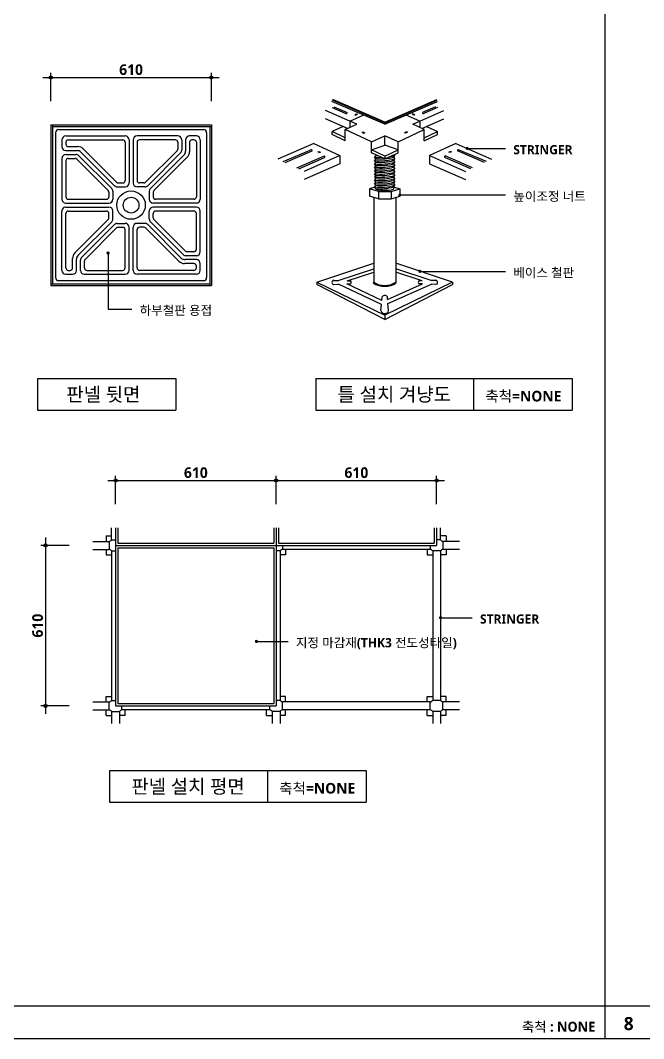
# Model space of a CAD drawing. Header units: millimetres. Extents: x 200 to 163856, y 0 to 163394.
# Drawn here: x 28944 to 30839, y 200 to 3297 of the extents above; entities that cross this region are included whole.
import ezdxf
from ezdxf.enums import TextEntityAlignment as Align

# ---------------------------------------------------------------- set-up
doc = ezdxf.new("R2010")
doc.units = ezdxf.units.MM
doc.header["$LTSCALE"] = 10
doc.layers.get('DEFPOINTS').update_dxf_attribs({"color": 181})
for name, color, linetype in [('A-ANNO-GRA1', 7, 'Continuous'), ('A-ANNO-TEXT1', 7, 'Continuous'), ('DIME', 7, 'Continuous'), ('FIN', 6, 'Continuous'), ('SEC2', 2, 'Continuous')]:
    doc.layers.add(name, color=color, linetype=linetype)
doc.styles.add('2020음성 1차', font='')
doc.styles.get('2020음성 1차').set_extended_font_data('NanumGothic', bold=True)

msp = doc.modelspace()

# ---------------------------------------------------------------- linework, layer by layer
at = {"layer": 'A-ANNO-GRA1'}
for p, q in [((30721.22405, 5740), (30721.22405, 200)), ((25400, 300), (32494.9654, 300))]:
    msp.add_line(p, q, dxfattribs=at)
at = {"layer": 'A-ANNO-TEXT1'}
for p, q in [((28996.58123, 2207.74291), (29416.58123, 2207.74291)), ((28996.58123, 2207.74291), (28996.58123, 2111.74291)), ((29416.58123, 2207.74291), (29416.58123, 2111.74291)), ((29841.79963, 2207.74291), (30621.79963, 2207.74291)), ((29841.79963, 2207.74291), (29841.79963, 2111.74291)), ((30321.79963, 2207.74291), (30321.79963, 2111.74291)), ((30621.79963, 2207.74291), (30621.79963, 2111.74291)), ((28996.58123, 2111.74291), (29416.58123, 2111.74291)), ((29841.79963, 2111.74291), (30621.79963, 2111.74291)), ((30252.08143, 1480.0616), (30262.70811, 1480.0616)), ((29215.08768, 1015.27625), (29995.08768, 1015.27625)), ((29215.08768, 1015.27625), (29215.08768, 919.27625)), ((29695.08768, 1015.27625), (29695.08768, 919.27625)), ((29995.08768, 1015.27625), (29995.08768, 919.27625)), ((29215.08768, 919.27625), (29995.08768, 919.27625))]:
    msp.add_line(p, q, dxfattribs=at)
at = {"layer": 'DEFPOINTS'}
msp.add_lwpolyline([(25400, 200), (32494.9654, 200), (32494.9654, 5740), (25400, 5740)], close=True, dxfattribs=at)
at = {"layer": 'DIME'}
for p, q in [((29036.61779, 3050.82508), (29036.61779, 3137.22508)), ((29524.61778, 3050.82508), (29524.61778, 3137.22508)), ((29012.61779, 3122.82508), (29548.61778, 3122.82508)), ((30302.27676, 2907.35166), (30418.56866, 2907.35166)), ((30097.98044, 2765.65872), (30418.56866, 2765.65872)), ((29210.6285, 2589.03829), (29210.6285, 2418.82508)), ((30158.82437, 2533.42448), (30418.56866, 2533.42448)), ((29210.6285, 2418.82508), (29282.6285, 2418.82508)), ((29209.51544, 1897.30149), (30233.51543, 1897.30149)), ((29233.51544, 1825.30149), (29233.51544, 1911.70149)), ((29721.51544, 1825.30149), (29721.51544, 1911.70149)), ((30209.51543, 1825.30149), (30209.51543, 1911.70149)), ((29020.28869, 1723.91766), (29020.28869, 1187.91766)), ((29092.28869, 1699.91766), (29005.88869, 1699.91766)), ((30221.43047, 1480.0616), (30317.43047, 1480.0616)), ((29661.7584, 1408.0616), (29757.7584, 1408.0616)), ((29092.28869, 1211.91766), (29005.88869, 1211.91766))]:
    msp.add_line(p, q, dxfattribs=at)
at = {"layer": 'DIME', "const_width": 4.8}
for points in [[(30299.87676, 2907.35166, 1), (30304.67676, 2907.35166, 1)], [(30095.58044, 2765.65872, 1), (30100.38044, 2765.65872, 1)], [(29208.2285, 2589.03829, 1), (29213.0285, 2589.03829, 1)], [(30156.42437, 2533.42448, 1), (30161.22437, 2533.42448, 1)], [(30219.03047, 1480.0616, 1), (30223.83047, 1480.0616, 1)], [(29659.3584, 1408.0616, 1), (29664.1584, 1408.0616, 1)]]:
    msp.add_lwpolyline(points, format="xyb", close=True, dxfattribs=at)
at = {"layer": 'DIME'}
for centre in [(29036.61779, 3122.82508), (29524.61778, 3122.82508), (29233.51544, 1897.30149), (29721.51544, 1897.30149), (30209.51543, 1897.30149), (29020.28869, 1699.91766), (29020.28869, 1211.91766)]:
    msp.add_circle(centre, 4.8, dxfattribs=at)
at = {"layer": 'FIN'}
for p, q in [((30051.80256, 2981.0873), (29891.39983, 3050.21968)), ((30051.80256, 2984.97171), (29892.752, 3053.55609)), ((30051.80256, 2987.56132), (29893.65345, 3055.78037)), ((30051.80256, 2987.56132), (30209.95168, 3055.78037)), ((30051.80256, 2984.97171), (30210.85312, 3053.55609)), ((30051.80256, 2981.0873), (30212.20529, 3050.21968)), ((29945.65863, 2989.77854), (29871.74733, 3022.22769)), ((29891.64515, 3031.50635), (29931.26007, 3014.11428)), ((29897.43546, 3034.20646), (29937.05038, 3016.81439)), ((29945.65863, 2989.77854), (29986.35643, 3008.75655)), ((29960.37093, 3009.52907), (29966.00099, 3012.15445)), ((29960.37093, 3009.52907), (29962.99567, 3008.37674)), ((29962.99567, 3008.37674), (29968.62572, 3011.00212)), ((29966.00099, 3012.15445), (29968.62572, 3011.00212)), ((30157.94649, 2989.77854), (30117.2487, 3008.75655)), ((30137.60414, 3012.15445), (30134.9794, 3011.00212)), ((30140.60946, 3008.37674), (30134.9794, 3011.00212)), ((30143.2342, 3009.52907), (30137.60414, 3012.15445)), ((30143.2342, 3009.52907), (30140.60946, 3008.37674)), ((30157.94649, 2989.77854), (30231.85779, 3022.22769)), ((30206.16967, 3034.20646), (30166.55475, 3016.81439)), ((30211.95998, 3031.50635), (30172.34506, 3014.11428)), ((29041.41778, 2978.82508), (29041.41778, 2495.62508)), ((29041.41778, 2974.02508), (29524.61778, 2974.02508)), ((29519.81778, 2974.02508), (29519.81778, 2490.82508)), ((29938.94298, 2967.8192), (29871.74733, 2997.31999)), ((29924.8624, 2974.00097), (29891.42301, 2958.40767)), ((29931.79855, 2964.48765), (29966.45486, 2980.64841)), ((29966.45486, 2980.64841), (29945.65863, 2989.77854)), ((29945.65863, 2989.77854), (29945.65863, 2970.95082)), ((30051.80256, 2981.0873), (30051.80256, 2987.56132)), ((30137.15026, 2980.64841), (30157.94649, 2989.77854)), ((30171.80657, 2964.48765), (30137.15026, 2980.64841)), ((30157.94649, 2989.77854), (30157.94649, 2970.95082)), ((30164.66215, 2967.8192), (30231.85779, 2997.31999)), ((30178.74272, 2974.00097), (30212.18211, 2958.40767)), ((29051.01778, 2954.82508), (29051.01778, 2514.82508)), ((29060.61778, 2964.42508), (29500.61778, 2964.42508)), ((29082.21778, 2945.22508), (29262.61778, 2945.22508)), ((29422.47698, 2945.22508), (29298.61778, 2945.22508)), ((29479.01778, 2945.22508), (29458.47698, 2945.22508)), ((29510.21778, 2954.82508), (29510.21778, 2514.82508)), ((29891.42301, 2949.24284), (29891.42301, 2958.40767)), ((29931.79855, 2939.57994), (29891.42301, 2958.40767)), ((29931.79855, 2930.56091), (29891.42301, 2949.24284)), ((30011.42702, 2927.35568), (29931.79855, 2964.48765)), ((29931.79855, 2930.56091), (29931.79855, 2964.48765)), ((29983.03641, 2956.27421), (29985.66115, 2957.42655)), ((29983.03641, 2956.27421), (29988.66647, 2953.64883)), ((29985.66115, 2957.42655), (29991.29121, 2954.80116)), ((29988.66647, 2953.64883), (29991.29121, 2954.80116)), ((30011.42702, 2927.35568), (30051.80256, 2945.08168)), ((30051.80256, 2917.35133), (30051.80256, 2945.08168)), ((30092.1781, 2927.35568), (30051.80256, 2945.08168)), ((30092.1781, 2927.35568), (30171.80657, 2964.48765)), ((30117.94397, 2957.42655), (30112.31392, 2954.80116)), ((30114.93865, 2953.64883), (30112.31392, 2954.80116)), ((30120.56871, 2956.27421), (30114.93865, 2953.64883)), ((30120.56871, 2956.27421), (30117.94397, 2957.42655)), ((30171.80657, 2930.56091), (30171.80657, 2964.48765)), ((30171.80657, 2939.57994), (30212.18211, 2958.40767)), ((30171.80657, 2930.56091), (30212.18211, 2949.24284)), ((30212.18211, 2949.24284), (30212.18211, 2958.40767)), ((29070.21778, 2933.22508), (29070.21778, 2912.68427)), ((29082.21778, 2926.02508), (29082.21778, 2919.88427)), ((29089.41778, 2933.22508), (29255.41778, 2933.22508)), ((29089.41778, 2912.68427), (29118.27331, 2912.68427)), ((29262.61778, 2926.02508), (29262.61778, 2809.48093)), ((29274.61778, 2933.22508), (29274.61778, 2802.28093)), ((29286.61778, 2933.22508), (29286.61778, 2802.28093)), ((29298.61778, 2926.02508), (29298.61778, 2809.48093)), ((29415.27698, 2933.22508), (29305.81778, 2933.22508)), ((29422.47698, 2926.02508), (29422.47698, 2905.12246)), ((29434.47698, 2933.22508), (29434.47698, 2902.14012)), ((29446.47698, 2933.22508), (29446.47698, 2899.15778)), ((29458.47698, 2926.02508), (29458.47698, 2897.16955)), ((29471.81778, 2933.22508), (29465.67698, 2933.22508)), ((29479.01778, 2926.02508), (29479.01778, 2760.02508)), ((29491.01778, 2933.22508), (29491.01778, 2752.82508)), ((29836.02007, 2922.43819), (29727.07517, 2874.6083)), ((29836.02007, 2922.43819), (29915.64854, 2885.30622)), ((30011.42702, 2893.96838), (30011.42702, 2927.35568)), ((30011.42702, 2902.44798), (30051.80256, 2917.35133)), ((30092.1781, 2902.44798), (30051.80256, 2917.35133)), ((30092.1781, 2893.96838), (30092.1781, 2927.35568)), ((30267.58506, 2922.43819), (30187.95659, 2885.30622)), ((30267.58506, 2922.43819), (30376.52996, 2874.6083)), ((29082.21778, 2900.68427), (29116.28509, 2900.68427)), ((29082.21778, 2888.68427), (29113.30275, 2888.68427)), ((29121.78803, 2885.16955), (29221.64722, 2785.31036)), ((29128.16448, 2895.76367), (29230.1325, 2793.79564)), ((29135.24387, 2905.65484), (29236.50895, 2804.38976)), ((29420.36814, 2900.03129), (29324.72662, 2804.38976)), ((29430.96226, 2893.65484), (29331.10307, 2793.79564)), ((29441.55637, 2887.27839), (29339.58835, 2785.31036)), ((29451.44754, 2880.19899), (29350.18246, 2778.93391)), ((29742.70519, 2867.31978), (29825.35217, 2902.40828)), ((29748.55864, 2864.59023), (29831.10912, 2899.63776)), ((29784.69006, 2847.7416), (29868.58717, 2884.5748)), ((29915.64854, 2885.30622), (29806.70364, 2837.47633)), ((29848.48248, 2897.20123), (29851.10721, 2898.35357)), ((29848.48248, 2897.20123), (29854.11254, 2894.57585)), ((29851.10721, 2898.35357), (29856.73727, 2895.72818)), ((29854.11254, 2894.57585), (29856.73727, 2895.72818)), ((29915.64854, 2885.30622), (29915.64854, 2860.39852)), ((30051.80256, 2883.62025), (30011.42702, 2902.44798)), ((30051.80256, 2875.28645), (30011.42702, 2893.96838)), ((30025.06622, 2885.68345), (30020.89357, 2880.65507)), ((30025.06622, 2875.62669), (30020.89357, 2880.65507)), ((30051.80256, 2883.62025), (30092.1781, 2902.44798)), ((30051.80256, 2875.28645), (30092.1781, 2893.96838)), ((30051.80256, 2883.62025), (30051.80256, 2875.28645)), ((30051.80256, 2883.62025), (30051.80256, 2875.28645)), ((30078.5389, 2880.60114), (30082.71156, 2885.62953)), ((30078.5389, 2880.60114), (30082.71156, 2875.57276)), ((30080.33796, 2888.4899), (30082.71156, 2885.62953)), ((30187.95659, 2885.30622), (30296.90149, 2837.47633)), ((30187.95659, 2885.30622), (30187.95659, 2860.39852)), ((30318.91507, 2847.7416), (30235.01796, 2884.5748)), ((30252.49791, 2898.35357), (30246.86785, 2895.72818)), ((30249.49259, 2894.57585), (30246.86785, 2895.72818)), ((30255.12265, 2897.20123), (30249.49259, 2894.57585)), ((30255.12265, 2897.20123), (30252.49791, 2898.35357)), ((30355.04648, 2864.59023), (30272.49601, 2899.63776)), ((30360.89993, 2867.31978), (30278.25296, 2902.40828)), ((29070.21778, 2876.68427), (29070.21778, 2752.82508)), ((29082.21778, 2869.48427), (29082.21778, 2760.02508)), ((29089.41778, 2876.68427), (29110.32041, 2876.68427)), ((29115.41158, 2874.57544), (29211.05311, 2778.93391)), ((29790.48037, 2845.04149), (29866.65599, 2878.48474)), ((29915.64854, 2860.39852), (29806.70364, 2812.56863)), ((30025.06622, 2875.62669), (30020.89357, 2870.5983)), ((30025.06622, 2865.56992), (30020.89357, 2870.5983)), ((30025.06622, 2865.56992), (30020.89357, 2860.54154)), ((30025.06622, 2855.51315), (30020.89357, 2860.54154)), ((30025.06622, 2855.51315), (30020.89357, 2850.48477)), ((30025.06622, 2845.45639), (30020.89357, 2850.48477)), ((30078.5389, 2870.54438), (30082.71156, 2875.57276)), ((30078.5389, 2870.54438), (30082.71156, 2865.51599)), ((30078.5389, 2860.48761), (30082.71156, 2865.51599)), ((30078.5389, 2860.48761), (30082.71156, 2855.45923)), ((30078.5389, 2850.43085), (30082.71156, 2855.45923)), ((30078.5389, 2850.43085), (30082.71156, 2845.40246)), ((30187.95659, 2860.39852), (30296.90149, 2812.56863)), ((30313.12476, 2845.04149), (30236.94913, 2878.48474)), ((30025.06622, 2845.45639), (30020.89357, 2840.42801)), ((30025.06622, 2835.39962), (30020.89357, 2840.42801)), ((30025.06622, 2835.39962), (30020.89357, 2830.37124)), ((30025.06622, 2825.34286), (30020.89357, 2830.37124)), ((30025.06622, 2825.34286), (30020.89357, 2820.31447)), ((30025.06622, 2815.28609), (30020.89357, 2820.31447)), ((30078.5389, 2840.37408), (30082.71156, 2845.40246)), ((30078.5389, 2840.37408), (30082.71156, 2835.3457)), ((30078.5389, 2830.31731), (30082.71156, 2835.3457)), ((30078.5389, 2830.31731), (30082.71156, 2825.28893)), ((30078.5389, 2820.26055), (30082.71156, 2825.28893)), ((30078.5389, 2820.26055), (30082.71156, 2815.23216)), ((29238.61778, 2790.28093), (29262.61778, 2790.28093)), ((29241.60012, 2802.28093), (29255.41778, 2802.28093)), ((29322.61778, 2790.28093), (29298.61778, 2790.28093)), ((29319.63545, 2802.28093), (29305.81778, 2802.28093)), ((30021.79589, 2789.05681), (30005.62468, 2784.16324)), ((30025.06622, 2815.28609), (30020.89357, 2810.25771)), ((30025.06622, 2805.22932), (30020.89357, 2810.25771)), ((30025.06622, 2805.22932), (30020.89357, 2800.20094)), ((30025.06622, 2795.17256), (30020.89357, 2800.20094)), ((30025.06622, 2795.17256), (30020.89357, 2790.14418)), ((30025.06622, 2785.11579), (30020.89357, 2790.14418)), ((30078.45444, 2789.98847), (30082.71156, 2795.11863)), ((30078.45444, 2789.98847), (30078.45444, 2783.06507)), ((30078.50985, 2790.05523), (30097.98044, 2784.16324)), ((30078.5389, 2810.20378), (30082.71156, 2815.23216)), ((30078.5389, 2810.20378), (30082.71156, 2805.1754)), ((30078.5389, 2800.14702), (30082.71156, 2805.1754)), ((30078.5389, 2800.14702), (30082.71156, 2795.11863)), ((29213.16194, 2773.84274), (29213.16194, 2760.02508)), ((29225.16194, 2776.82508), (29225.16194, 2752.82508)), ((29336.07363, 2776.82508), (29336.07363, 2752.82508)), ((29348.07363, 2773.84274), (29348.07363, 2760.02508)), ((30005.62468, 2784.16324), (30005.62468, 2761.96644)), ((30032.46591, 2776.04082), (30005.62468, 2784.16324)), ((30032.46591, 2753.84402), (30005.62468, 2761.96644)), ((30018.20256, 2758.16025), (30018.20256, 2500.52976)), ((30025.15068, 2785.11815), (30025.15068, 2783.06507)), ((30032.46591, 2776.04082), (30032.46591, 2753.84402)), ((30032.46591, 2776.04082), (30071.13922, 2776.04082)), ((30071.13922, 2776.04082), (30097.98044, 2784.16324)), ((30071.13922, 2776.04082), (30071.13922, 2753.84402)), ((30071.13922, 2753.84402), (30097.98044, 2761.96644)), ((30085.40256, 2758.16025), (30085.40256, 2500.52976)), ((30097.98044, 2784.16324), (30097.98044, 2761.96644)), ((29082.21778, 2740.82508), (29213.16194, 2740.82508)), ((29082.21778, 2728.82508), (29213.16194, 2728.82508)), ((29089.41778, 2752.82508), (29205.96194, 2752.82508)), ((29479.01778, 2740.82508), (29348.07363, 2740.82508)), ((29479.01778, 2728.82508), (29348.07363, 2728.82508)), ((29471.81778, 2752.82508), (29355.27363, 2752.82508)), ((30032.46591, 2753.84402), (30071.13922, 2753.84402)), ((29070.21778, 2536.42508), (29070.21778, 2716.82508)), ((29082.21778, 2543.62508), (29082.21778, 2709.62508)), ((29089.41778, 2716.82508), (29205.96194, 2716.82508)), ((29213.16194, 2695.80742), (29213.16194, 2709.62508)), ((29225.16194, 2692.82508), (29225.16194, 2716.82508)), ((29336.07363, 2692.82508), (29336.07363, 2716.82508)), ((29348.07363, 2695.80742), (29348.07363, 2709.62508)), ((29471.81778, 2716.82508), (29355.27363, 2716.82508)), ((29479.01778, 2600.16589), (29479.01778, 2709.62508)), ((29491.01778, 2592.96589), (29491.01778, 2716.82508)), ((29109.78803, 2589.45117), (29211.05311, 2690.71625)), ((29119.6792, 2582.37178), (29221.64722, 2684.3398)), ((29130.27331, 2575.99533), (29230.1325, 2675.85452)), ((29140.86742, 2569.61888), (29236.50895, 2665.26041)), ((29238.61778, 2679.36924), (29262.61778, 2679.36924)), ((29241.60012, 2667.36924), (29255.41778, 2667.36924)), ((29274.61778, 2536.42508), (29274.61778, 2667.36924)), ((29286.61778, 2536.42508), (29286.61778, 2667.36924)), ((29322.61778, 2679.36924), (29298.61778, 2679.36924)), ((29319.63545, 2667.36924), (29305.81778, 2667.36924)), ((29425.99169, 2563.99533), (29324.72662, 2665.26041)), ((29433.07109, 2573.8865), (29331.10307, 2675.85452)), ((29439.44754, 2584.48061), (29339.58835, 2684.3398)), ((29445.82399, 2595.07472), (29350.18246, 2690.71625)), ((29262.61778, 2543.62508), (29262.61778, 2660.16924)), ((29298.61778, 2543.62508), (29298.61778, 2660.16924)), ((29102.75859, 2543.62508), (29102.75859, 2572.48061)), ((29114.75859, 2536.42508), (29114.75859, 2570.49238)), ((29479.01778, 2580.96589), (29447.93282, 2580.96589)), ((29471.81778, 2592.96589), (29450.91516, 2592.96589)), ((29126.75859, 2536.42508), (29126.75859, 2567.51005)), ((29138.75859, 2543.62508), (29138.75859, 2564.52771)), ((29471.81778, 2556.96589), (29442.96226, 2556.96589)), ((29479.01778, 2568.96589), (29444.95048, 2568.96589)), ((29479.01778, 2543.62508), (29479.01778, 2549.76589)), ((29491.01778, 2536.42508), (29491.01778, 2556.96589)), ((29845.67099, 2500.52976), (30018.20256, 2557.79331)), ((29910.43698, 2505.26653), (30018.20256, 2541.03414)), ((30257.93413, 2500.52976), (30085.40256, 2557.79331)), ((30193.16815, 2505.26653), (30085.40256, 2541.03414)), ((29082.21778, 2524.42508), (29102.75859, 2524.42508)), ((29089.41778, 2536.42508), (29095.55859, 2536.42508)), ((29138.75859, 2524.42508), (29262.61778, 2524.42508)), ((29145.95859, 2536.42508), (29255.41778, 2536.42508)), ((29479.01778, 2524.42508), (29298.61778, 2524.42508)), ((29471.81778, 2536.42508), (29305.81778, 2536.42508)), ((29937.7051, 2504.36622), (30018.20256, 2531.08348)), ((30165.90002, 2504.36622), (30085.40256, 2531.08348)), ((29036.61779, 2495.62508), (29519.81778, 2495.62508)), ((29060.61778, 2505.22508), (29500.61778, 2505.22508)), ((29845.67099, 2500.52976), (30051.80256, 2400.19408)), ((29845.67099, 2500.52976), (29845.67099, 2493.90403)), ((30051.80256, 2386.7381), (29845.67099, 2493.90403)), ((29895.42955, 2505.98475), (29911.02008, 2505.46007)), ((29895.42955, 2493.72576), (29911.03377, 2494.2509)), ((30041.79123, 2432.09744), (29911.03377, 2494.2509)), ((29936.6984, 2495.11462), (29947.88745, 2495.49117)), ((30042.87213, 2444.86404), (29936.6984, 2495.11462)), ((29938.2407, 2504.54399), (29947.88745, 2504.21934)), ((30016.86048, 2498.54008), (30018.20256, 2500.52976)), ((30257.93413, 2500.52976), (30051.80256, 2400.19408)), ((30051.80256, 2386.7381), (30257.93413, 2493.90403)), ((30060.44571, 2448.25724), (30166.92915, 2495.31031)), ((30061.51636, 2435.61158), (30193.54829, 2494.21803)), ((30086.74465, 2498.54008), (30085.40256, 2500.52976)), ((30165.36442, 2504.54399), (30155.71767, 2504.21934)), ((30166.51605, 2495.12776), (30155.71767, 2495.49117)), ((30208.17557, 2505.98475), (30192.58505, 2505.46007)), ((30208.17557, 2493.72576), (30193.54829, 2494.21803)), ((30257.93413, 2500.52976), (30257.93413, 2493.90403)), ((30042.87213, 2444.86404), (30043.84799, 2456.39005)), ((30060.44571, 2448.25724), (30059.75714, 2456.39005)), ((30040.25515, 2413.95452), (30041.79123, 2432.09744)), ((30063.34998, 2413.95452), (30061.51636, 2435.61158)), ((30051.80256, 2400.19408), (30051.80256, 2386.7381)), ((29221.51544, 1716.71766), (29221.51544, 1753.30149)), ((29233.51544, 1753.30149), (29233.51544, 1211.91766)), ((29240.71544, 1753.30149), (29240.71544, 1707.11766)), ((29714.31544, 1753.30149), (29714.31544, 1707.11766)), ((29721.51544, 1753.30149), (29721.51544, 1211.91766)), ((29728.71544, 1753.30149), (29728.71544, 1707.11766)), ((30202.31543, 1753.30149), (30202.31543, 1707.11766)), ((30209.51543, 1753.30149), (30209.51543, 1699.91766)), ((30221.51543, 1716.71766), (30221.51543, 1753.30149)), ((29164.28869, 1711.91766), (29214.33973, 1711.91766)), ((29204.71544, 1728.71766), (29221.51544, 1728.71766)), ((29204.71544, 1728.71766), (29204.71544, 1711.91766)), ((29214.33973, 1711.91766), (29214.33973, 1687.91766)), ((29221.51544, 1716.71766), (29233.51544, 1716.71766)), ((29240.71544, 1707.11766), (29714.31544, 1707.11766)), ((29728.71544, 1707.11766), (30202.31543, 1707.11766)), ((30221.51543, 1716.71766), (30209.51543, 1716.71766)), ((30238.31543, 1728.71766), (30221.51543, 1728.71766)), ((30278.74218, 1711.91766), (30228.69114, 1711.91766)), ((30228.69114, 1711.91766), (30228.69114, 1687.91766)), ((30238.31543, 1728.71766), (30238.31543, 1711.91766)), ((29164.28869, 1687.91766), (29214.33973, 1687.91766)), ((29204.71544, 1687.91766), (29204.71544, 1671.11766)), ((29221.51544, 1683.11766), (29221.51544, 1228.71766)), ((29221.51544, 1683.11766), (29233.51544, 1683.11766)), ((29233.51544, 1699.91766), (30209.51543, 1699.91766)), ((29240.71544, 1692.71766), (29240.71544, 1219.11766)), ((29240.71544, 1692.71766), (29714.31544, 1692.71766)), ((29714.31544, 1692.71766), (29714.31544, 1219.11766)), ((29733.51544, 1683.11766), (29721.51544, 1683.11766)), ((29733.51544, 1683.11766), (29733.51544, 1228.71766)), ((29740.69114, 1699.91766), (29740.69114, 1687.91766)), ((30190.33973, 1687.91766), (29740.69114, 1687.91766)), ((29750.31544, 1687.91766), (29750.31544, 1671.11766)), ((30180.71543, 1687.91766), (30180.71543, 1671.11766)), ((30190.33973, 1699.91766), (30190.33973, 1687.91766)), ((30197.51543, 1683.11766), (30197.51543, 1228.71766)), ((30221.51543, 1683.11766), (30197.51543, 1683.11766)), ((30221.51543, 1683.11766), (30221.51543, 1228.71766)), ((30278.74218, 1687.91766), (30228.69114, 1687.91766)), ((30238.31543, 1687.91766), (30238.31543, 1671.11766)), ((29204.71544, 1671.11766), (29221.51544, 1671.11766)), ((29750.31544, 1671.11766), (29733.51544, 1671.11766)), ((30180.71543, 1671.11766), (30197.51543, 1671.11766)), ((30238.31543, 1671.11766), (30221.51543, 1671.11766)), ((29204.71544, 1223.91766), (29204.71544, 1240.71766)), ((29204.71544, 1240.71766), (29221.51544, 1240.71766)), ((29750.31544, 1240.71766), (29733.51544, 1240.71766)), ((29750.31544, 1223.91766), (29750.31544, 1240.71766)), ((30180.71543, 1240.71766), (30197.51543, 1240.71766)), ((30180.71543, 1223.91766), (30180.71543, 1240.71766)), ((30238.31543, 1240.71766), (30221.51543, 1240.71766)), ((30238.31543, 1223.91766), (30238.31543, 1240.71766)), ((29164.28869, 1223.91766), (29214.33973, 1223.91766)), ((29214.33973, 1199.91766), (29214.33973, 1223.91766)), ((29221.51544, 1228.71766), (29233.51544, 1228.71766)), ((29233.51544, 1211.91766), (29721.51544, 1211.91766)), ((29240.71544, 1219.11766), (29714.31544, 1219.11766)), ((29252.69115, 1199.91766), (29252.69115, 1211.91766)), ((29702.33973, 1199.91766), (29702.33973, 1211.91766)), ((29733.51544, 1228.71766), (29721.51544, 1228.71766)), ((30190.33973, 1223.91766), (29740.69114, 1223.91766)), ((29740.69114, 1199.91766), (29740.69114, 1223.91766)), ((30190.33973, 1199.91766), (30190.33973, 1223.91766)), ((30221.51543, 1228.71766), (30197.51543, 1228.71766)), ((30228.69114, 1199.91766), (30228.69114, 1223.91766)), ((30278.74218, 1223.91766), (30228.69114, 1223.91766)), ((29164.28869, 1199.91766), (29214.33973, 1199.91766)), ((29204.71544, 1183.11766), (29204.71544, 1199.91766)), ((29204.71544, 1183.11766), (29221.51544, 1183.11766)), ((29221.51544, 1195.11766), (29245.51544, 1195.11766)), ((29221.51544, 1195.11766), (29221.51544, 1158.53384)), ((29245.51544, 1195.11766), (29245.51544, 1158.53384)), ((29262.31544, 1183.11766), (29245.51544, 1183.11766)), ((29702.33973, 1199.91766), (29252.69115, 1199.91766)), ((29262.31544, 1183.11766), (29262.31544, 1199.91766)), ((29692.71544, 1183.11766), (29692.71544, 1199.91766)), ((29692.71544, 1183.11766), (29709.51544, 1183.11766)), ((29709.51544, 1195.11766), (29709.51544, 1158.53384)), ((29733.51544, 1195.11766), (29709.51544, 1195.11766)), ((29733.51544, 1195.11766), (29733.51544, 1158.53384)), ((29750.31544, 1183.11766), (29733.51544, 1183.11766)), ((30190.33973, 1199.91766), (29740.69114, 1199.91766)), ((29750.31544, 1183.11766), (29750.31544, 1199.91766)), ((30180.71543, 1183.11766), (30180.71543, 1199.91766)), ((30180.71543, 1183.11766), (30197.51543, 1183.11766)), ((30197.51543, 1195.11766), (30197.51543, 1158.53384)), ((30221.51543, 1195.11766), (30197.51543, 1195.11766)), ((30221.51543, 1195.11766), (30221.51543, 1158.53384)), ((30238.31543, 1183.11766), (30221.51543, 1183.11766)), ((30278.74218, 1199.91766), (30228.69114, 1199.91766)), ((30238.31543, 1183.11766), (30238.31543, 1199.91766))]:
    msp.add_line(p, q, dxfattribs=at)
for radius in [43.2, 24]:
    msp.add_circle((29280.61778, 2734.82508), radius, dxfattribs=at)
for centre, radius, start, end in [((29933.66066, 3016.52491), 3.40205, 225.11948325, 4.8812301), ((30169.94446, 3016.52491), 3.40205, 175.1187699, 314.88051675), ((29060.61778, 2954.82508), 9.6, 90, 180), ((29082.21778, 2933.22508), 12, 90, 180), ((29262.61778, 2933.22508), 12, 0, 90), ((29298.61778, 2933.22508), 12, 90, 180), ((29422.47698, 2933.22508), 12, 0, 90), ((29458.47698, 2933.22508), 12, 90, 180), ((29479.01778, 2933.22508), 12, 0, 90), ((29500.61778, 2954.82508), 9.6, 0, 90), ((29082.21778, 2912.68427), 12, 180, 270), ((29089.41778, 2926.02508), 7.2, 90, 180), ((29089.41778, 2919.88427), 7.2, 180, 270), ((29118.27331, 2888.68427), 24, 45, 90), ((29255.41778, 2926.02508), 7.2, 0, 90), ((29305.81778, 2926.02508), 7.2, 90, 180), ((29415.27698, 2926.02508), 7.2, 0, 90), ((29465.67698, 2926.02508), 7.2, 90, 180), ((29471.81778, 2926.02508), 7.2, 0, 90), ((29082.21778, 2876.68427), 12, 90, 180), ((29113.30275, 2876.68427), 12, 45, 90), ((29116.28509, 2883.88427), 16.8, 45, 90), ((29415.27698, 2905.12246), 7.2, 315, 0), ((29422.47698, 2902.14012), 12, 315, 0), ((29429.67698, 2899.15778), 16.8, 315, 0), ((29434.47698, 2897.16955), 24, 315, 0), ((29827.72319, 2899.96856), 3.40205, 354.42001617, 134.18176302), ((29866.50611, 2881.88349), 3.40205, 272.52514556, 52.28689241), ((30039.01238, 3040.65872), 161.07039, 263.54112371, 271.21475439), ((30038.73154, 3029.94396), 144.91664, 264.55555269, 266.62823009), ((30038.73154, 3019.8872), 144.91664, 275.4702078, 285.87418311), ((30039.01238, 3040.65872), 161.07039, 279.6574337, 285.74192685), ((30237.09902, 2881.88349), 3.40205, 127.71310759, 267.47485444), ((30275.88194, 2899.96856), 3.40205, 45.81823698, 185.57998383), ((29089.41778, 2869.48427), 7.2, 90, 180), ((29110.32041, 2869.48427), 7.2, 45, 90), ((30039.01238, 3030.60196), 161.07039, 263.54112371, 285.74192685), ((30039.01238, 3020.54519), 161.07039, 263.54112371, 285.74192685), ((30039.01238, 3010.48842), 161.07039, 263.54112371, 285.74192685), ((30038.64708, 2989.71454), 144.91664, 264.55555269, 285.87418311), ((30038.73154, 3019.8872), 144.91664, 264.55555269, 274.97716506), ((30038.73154, 2999.77366), 144.91664, 264.55555269, 285.87418311), ((30038.816, 3009.83279), 144.91664, 264.55555269, 285.87418311), ((30038.92793, 3000.4293), 161.07039, 263.54112371, 285.74192685), ((30038.92793, 2990.37253), 161.07039, 263.54112371, 285.74192685), ((30038.92793, 2980.31577), 161.07039, 263.54112371, 285.74192685), ((30038.64708, 2969.60101), 144.91664, 264.55555269, 285.87418311), ((30038.73154, 2979.66013), 144.91664, 264.55555269, 285.87418311), ((30038.73154, 2959.5466), 144.91664, 264.55555269, 285.87418311), ((29238.61778, 2802.28093), 12, 225, 270), ((29241.60012, 2809.48093), 7.2, 225, 270), ((29255.41778, 2809.48093), 7.2, 270, 0), ((29262.61778, 2802.28093), 12, 270, 0), ((29298.61778, 2802.28093), 12, 180, 270), ((29305.81778, 2809.48093), 7.2, 180, 270), ((29319.63545, 2809.48093), 7.2, 270, 315), ((29322.61778, 2802.28093), 12, 270, 315), ((30039.01238, 2970.26136), 161.07039, 263.54112371, 285.74192685), ((30039.01238, 2960.20459), 161.07039, 263.54112371, 285.74192685), ((30039.01238, 2950.14783), 161.07039, 263.54112371, 285.74192685), ((30038.73154, 2939.43307), 144.91664, 264.55555269, 285.87418311), ((30038.816, 2949.49219), 144.91664, 264.55555269, 285.87418311), ((30038.816, 2929.37866), 144.91664, 264.55555269, 285.87418311), ((29089.41778, 2760.02508), 7.2, 180, 270), ((29205.96194, 2760.02508), 7.2, 270, 0), ((29205.96194, 2773.84274), 7.2, 0, 45), ((29213.16194, 2776.82508), 12, 0, 45), ((29348.07363, 2776.82508), 12, 135, 180), ((29355.27363, 2773.84274), 7.2, 135, 180), ((29355.27363, 2760.02508), 7.2, 180, 270), ((29471.81778, 2760.02508), 7.2, 270, 0), ((30051.80256, 2889.49737), 109.71853, 255.94156283, 284.05843717), ((29082.21778, 2752.82508), 12, 180, 270), ((29082.21778, 2716.82508), 12, 90, 180), ((29213.16194, 2752.82508), 12, 270, 0), ((29213.16194, 2716.82508), 12, 0, 90), ((29348.07363, 2752.82508), 12, 180, 270), ((29348.07363, 2716.82508), 12, 90, 180), ((29479.01778, 2752.82508), 12, 270, 0), ((29479.01778, 2716.82508), 12, 0, 90), ((29089.41778, 2709.62508), 7.2, 90, 180), ((29205.96194, 2709.62508), 7.2, 0, 90), ((29205.96194, 2695.80742), 7.2, 315, 0), ((29355.27363, 2709.62508), 7.2, 90, 180), ((29355.27363, 2695.80742), 7.2, 180, 225), ((29471.81778, 2709.62508), 7.2, 0, 90), ((29213.16194, 2692.82508), 12, 315, 0), ((29238.61778, 2667.36924), 12, 90, 135), ((29241.60012, 2660.16924), 7.2, 90, 135), ((29255.41778, 2660.16924), 7.2, 0, 90), ((29262.61778, 2667.36924), 12, 0, 90), ((29298.61778, 2667.36924), 12, 90, 180), ((29305.81778, 2660.16924), 7.2, 90, 180), ((29319.63545, 2660.16924), 7.2, 45, 90), ((29322.61778, 2667.36924), 12, 45, 90), ((29348.07363, 2692.82508), 12, 180, 225), ((29126.75859, 2572.48061), 24, 135, 180), ((29131.55859, 2570.49238), 16.8, 135, 180), ((29138.75859, 2567.51005), 12, 135, 180), ((29444.95048, 2585.76589), 16.8, 225, 270), ((29447.93282, 2592.96589), 12, 225, 270), ((29450.91516, 2600.16589), 7.2, 225, 270), ((29471.81778, 2600.16589), 7.2, 270, 0), ((29479.01778, 2592.96589), 12, 270, 0), ((29089.41778, 2543.62508), 7.2, 180, 270), ((29095.55859, 2543.62508), 7.2, 270, 0), ((29145.95859, 2564.52771), 7.2, 135, 180), ((29145.95859, 2543.62508), 7.2, 180, 270), ((29255.41778, 2543.62508), 7.2, 270, 0), ((29305.81778, 2543.62508), 7.2, 180, 270), ((29442.96226, 2580.96589), 24, 225, 270), ((29471.81778, 2549.76589), 7.2, 0, 90), ((29471.81778, 2543.62508), 7.2, 270, 0), ((29479.01778, 2556.96589), 12, 0, 90), ((29060.61778, 2514.82508), 9.6, 180, 270), ((29082.21778, 2536.42508), 12, 180, 270), ((29102.75859, 2536.42508), 12, 270, 0), ((29138.75859, 2536.42508), 12, 180, 270), ((29262.61778, 2536.42508), 12, 270, 0), ((29298.61778, 2536.42508), 12, 180, 270), ((29479.01778, 2536.42508), 12, 270, 0), ((29500.61778, 2514.82508), 9.6, 270, 0), ((29897.56707, 2499.85525), 6.37209, 98.52517559, 261.47482441), ((29944.51, 2499.85525), 5.51837, 307.73699731, 52.26300269), ((30051.80256, 2550.34262), 62.48561, 235.99936582, 304.00063418), ((30051.80256, 2550.34262), 60.08561, 235.99936582, 304.00063418), ((30159.09512, 2499.85525), 5.51837, 127.73699731, 232.26300269), ((30206.03805, 2499.85525), 6.37209, 278.52517559, 81.47482441), ((30051.80256, 2449.93015), 10.24722, 39.08002961, 140.91997039), ((30051.80256, 2416.93424), 11.92566, 194.46909025, 345.53090975), ((29210.14809, 1725.94753), 14.64264, 286.63431443, 320.92467287), ((30232.88278, 1725.94753), 14.64264, 219.07532713, 253.36568557), ((29210.14809, 1673.8878), 14.64264, 39.07532713, 73.36568557), ((29744.88278, 1673.8878), 14.64264, 106.63431443, 140.92467287), ((30186.14809, 1673.8878), 14.64264, 39.07532713, 73.36568557), ((30232.88278, 1673.8878), 14.64264, 106.63431443, 140.92467287), ((29210.14809, 1237.94753), 14.64264, 286.63431443, 320.92467287), ((29744.88278, 1237.94753), 14.64264, 219.07532713, 253.36568557), ((30186.14809, 1237.94753), 14.64264, 286.63431443, 320.92467287), ((30232.88278, 1237.94753), 14.64264, 219.07532713, 253.36568557), ((29210.14809, 1185.8878), 14.64264, 39.07532713, 73.36568557), ((29256.88278, 1185.8878), 14.64264, 106.63431443, 140.92467287), ((29698.14809, 1185.8878), 14.64264, 39.07532713, 73.36568557), ((29744.88278, 1185.8878), 14.64264, 106.63431443, 140.92467287), ((30186.14809, 1185.8878), 14.64264, 39.07532713, 73.36568557), ((30232.88278, 1185.8878), 14.64264, 106.63431443, 140.92467287)]:
    msp.add_arc(centre, radius, start, end, dxfattribs=at)
at = {"layer": 'SEC2'}
for p, q in [((29036.61779, 2978.82508), (29036.61779, 2490.82508)), ((29036.61779, 2978.82508), (29524.61778, 2978.82508)), ((29524.61778, 2978.82508), (29524.61778, 2490.82508)), ((29036.61779, 2490.82508), (29524.61778, 2490.82508))]:
    msp.add_line(p, q, dxfattribs=at)

# ---------------------------------------------------------------- texts
at = {"layer": 'A-ANNO-TEXT1', "style": '2020음성 1차'}
for s, height, p in [('610', 32.4, (29280.61778, 3146.82508)), ('판넬 뒷면', 42, (29196.33937, 2159.74291)), ('틀 설치 겨냥도', 42, (30080.5914, 2159.74291)), ('축척=NONE', 32.4, (30473.20901, 2154.22721)), ('610', 32.4, (29477.51544, 1921.30149)), ('610', 32.4, (29965.51544, 1921.30149)), ('판넬 설치 평면', 42, (29453.87945, 967.27625)), ('축척=NONE', 32.4, (29846.49706, 961.76055))]:
    msp.add_text(s, height=height, dxfattribs=at).set_placement(p, align=Align.MIDDLE)
for s, p in [('STRINGER', (30442.56866, 2889.35166)), ('높이조정 너트', (30442.56866, 2747.65872)), ('베이스 철판', (30442.56866, 2515.42448)), ('하부철판 용접', (29306.6285, 2400.82508)), ('STRINGER', (30341.43047, 1462.0616)), ('지정 마감재(THK3 전도성타일)', (29781.7584, 1390.0616))]:
    msp.add_text(s, height=28, dxfattribs=at).set_placement(p)
msp.add_text('610', height=32.4, rotation=90, dxfattribs=at).set_placement((28996.28869, 1455.91766), align=Align.MIDDLE)
at = {"layer": 'A-ANNO-TEXT1', "linetype": 'Continuous', "style": '2020음성 1차'}
for s, height, p in [('축척 : NONE', 30, (30468.62754, 221.12645)), ('8', 40, (30778.42965, 225.82726))]:
    msp.add_text(s, height=height, dxfattribs=at).set_placement(p)

doc.saveas('drawing.dxf')
